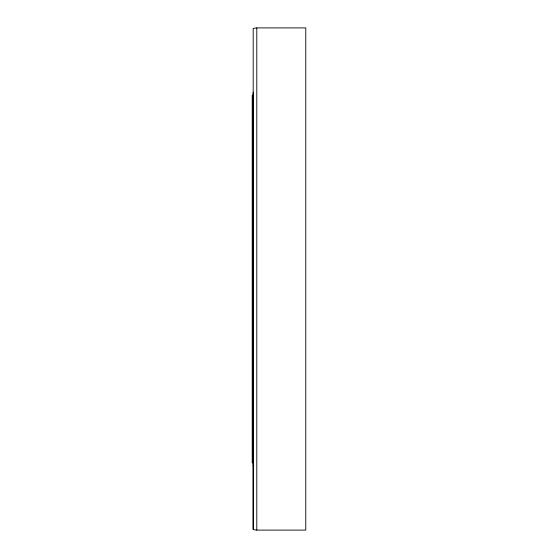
<?xml version="1.0" encoding="UTF-8"?>
<svg xmlns="http://www.w3.org/2000/svg" width="558" height="558" viewBox="0 0 558 558"><rect width="100%" height="100%" fill="white"/><g stroke="black" fill="none" stroke-linecap="round" stroke-linejoin="round"><path stroke-width="0.84" d="M253.186 465.86L253.471 463.782M256.799 27.9L253.186 28.381L253.186 529.619L256.799 530.1L305.777 530.1L305.777 27.9L256.799 27.9L256.799 530.1M253.186 529.11L253.186 92.14M252.223 94.909L252.223 463.091"/></g></svg>
